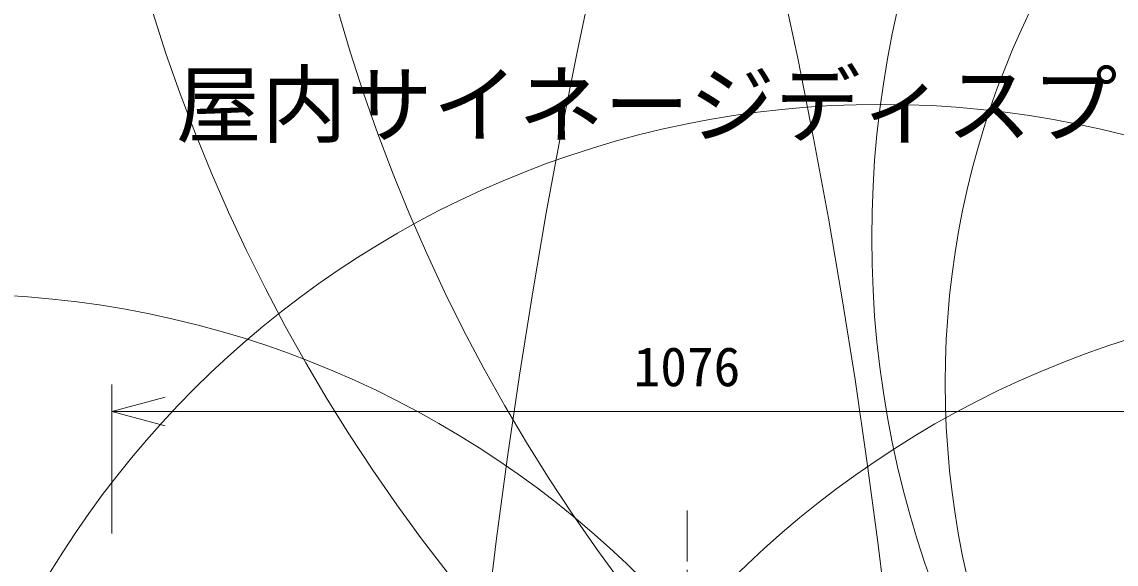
# Model space of a CAD drawing. Units: millimetres, scale not verified. Extents: x -1127 to 1104, y -424 to 2233.
# Drawn here: x -42.7 to 8.5, y 33.4 to 58.7 of the extents above; entities that cross this region are included whole.
import ezdxf
from ezdxf.enums import TextEntityAlignment as Align

# ---------------------------------------------------------------- set-up
doc = ezdxf.new("R2010")
doc.units = ezdxf.units.MM
doc.header["$LTSCALE"] = 0.125
doc.linetypes.add('USER1', pattern=[28.575, 19.05, -3.175, 3.175, -3.175])
for name, color, linetype, lineweight in [('0-0_0', 7, 'Continuous', 18), ('0-4_SUNPO', 7, 'Continuous', 18), ('0-6_GAIKEI', 1, 'Continuous', 18)]:
    doc.layers.add(name, color=color, linetype=linetype, lineweight=lineweight)
doc.layers.add('0-2_MOJI1', color=7, linetype='Continuous')
doc.styles.add('ＭＳ ゴシック', font='')
doc.styles.get('ＭＳ ゴシック').set_extended_font_data('MS Gothic')

# ---------------------------------------------------------------- blocks, each defined once
blk = doc.blocks.new('_Open30')
at = {"layer": '0-0_0'}
blk.add_line((0, 0), (-1, 0), dxfattribs=at)
blk.add_lwpolyline([(-1, 0.26795), (0, 0), (-1, -0.26795)], dxfattribs=at)
blk = doc.blocks.new('D1')
at = {"layer": '0-4_SUNPO'}
for p, q in [((26.0033, 222.2906), (26.0033, 229.2535)), ((28.5033, 228.0035), (77.2833, 228.0035))]:
    blk.add_line(p, q, dxfattribs=at)
at = {"layer": '0-4_SUNPO', "xscale": 2.5, "yscale": 2.5, "rotation": 180}
blk.add_blockref('_Open30', (26.0033, 228.0035), dxfattribs=at)
at = {"layer": '0-4_SUNPO', "style": 'ＭＳ ゴシック'}
blk.add_text('1076', height=1.833, dxfattribs=at).set_placement((50.3933, 228.6285), align=Align.BOTTOM_LEFT)

msp = doc.modelspace()

# ---------------------------------------------------------------- linework, layer by layer
at = {"layer": '0-6_GAIKEI', "color": 9, "linetype": 'USER1'}
msp.add_line((-11.5973, 35.8687), (-11.5973, -3.8643), dxfattribs=at)
at = {"layer": '0-6_GAIKEI'}
for centre, radius in [((-11.5954, 1117.2596), 1115.4897), ((-12.5677, 892.9223), 891.1508), ((154.7887, 147.2183), 161.0505), ((283.6472, -4.4918), 306.6127), ((-305.2814, -4.4638), 305.052), ((-22.5771, 87.652), 86.9478), ((41.4799, 83.4534), 81.7287), ((51.5461, 81.884), 82.6076), ((44.3969, 48.606), 47.3646), ((-14.7843, 29.4105), 57.6853), ((40.5722, 41.8227), 40.1045), ((216.1537, -174.8322), 248.6876), ((-2.5173, 9.4407), 45.4191), ((-45.9223, 0.3443), 45.6484), ((22.694, 0.345), 45.6148)]:
    msp.add_circle(centre, radius, dxfattribs=at)

# ---------------------------------------------------------------- block references
at = {"layer": '0-4_SUNPO'}
msp.add_blockref('D1', (-64.4907, -187.4967), dxfattribs=at)

# ---------------------------------------------------------------- texts
at = {"layer": '0-2_MOJI1', "style": 'ＭＳ ゴシック'}
msp.add_text('屋内サイネージディスプレイ（スタンド付）', height=2.933, dxfattribs=at).set_placement((-35.4907, 52.5033), align=Align.BOTTOM_LEFT)

doc.saveas('drawing.dxf')
